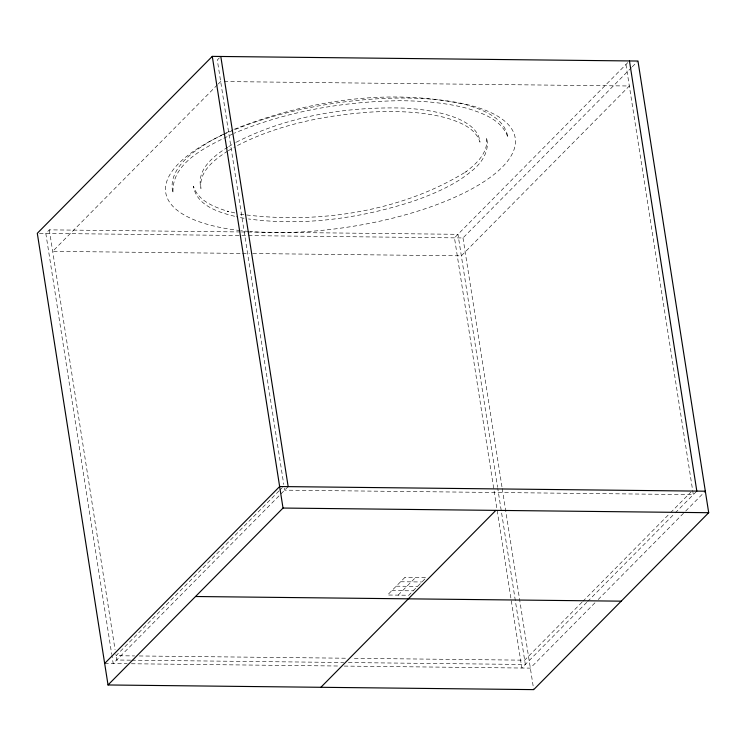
<?xml version="1.0" encoding="UTF-8"?>
<svg xmlns="http://www.w3.org/2000/svg" width="746" height="746" viewBox="0 0 746 746"><rect width="100%" height="100%" fill="white"/><g stroke="black" fill="none" stroke-linecap="round" stroke-linejoin="round"><path stroke-width="0.56" stroke-dasharray="3.73 2.8" d="M240.249 231.941L49.311 229.852L45.814 233.386L111.732 654.354M219.399 57.88L217.3 60.006L283.76 484.424M217.394 84.83L52.677 251.355L241.294 253.416M218.214 84L220.667 81.519L222.998 81.538M627.824 62.589L454.473 237.853L493.917 489.749M248.399 235.605L462.986 237.946L631.424 67.644M632.244 66.823L637.97 61.032M279.069 490.84L116.003 655.715L134.634 655.92M279.89 490.01L282.352 487.53M288.161 486.634L113.178 663.548L111.919 655.501M398.14 595.14L415.643 577.441M582.02 602.19L524.652 660.182L352.345 658.298M582.84 601.36L669.703 513.537M670.523 512.707L691.01 491.996M586.785 602.348L521.827 668.024L494.094 490.896M587.606 601.518L674.738 513.425M675.289 512.866L696.82 491.101M594.944 602.805L530.341 668.118L343.701 666.075M598.217 599.495L684.893 511.868M685.705 511.038L705.334 491.194M227.791 147.158C213.636 155.933 196.133 169.734 200.954 188.477C198.641 171.468 214.671 159.495 227.334 151.326M228.696 146.57L235.307 142.719M228.248 150.729L234.925 146.841M223.558 134.028L209.523 141.526L197.541 149.331C183.74 159.159 168.018 174.461 173.053 193.111C170.955 161.35 209.775 145.405 233.256 133.655M236.286 142.206C287.807 115.966 346.881 106.417 404.323 108.105C422.105 109.205 440.047 111.62 456.729 118.157C467.099 122.512 478.895 129.804 479.995 142.141C475.454 127.836 459.695 122.111 446.677 118.008C422.628 111.63 397.515 110.884 372.795 111.947C325.722 115.071 278.016 124.33 235.913 146.319M225.674 133.086L233.078 129.795M234.141 129.319C306.895 100.449 389.039 87.524 466.175 104.72C482.867 109.886 504.939 117.681 507.905 137.506C502.45 120.339 483.539 113.476 467.919 108.552C445.614 102.575 422.45 100.85 399.436 100.719C343.095 101.549 286.343 111.331 234.253 133.208M224.164 81.556L629.326 85.986L461.336 255.831L250.609 253.519M241.415 231.95L457.969 234.319L497.591 487.362M39.426 233.321L247.234 235.587M242.459 253.435L249.444 253.509M400.621 581.749L421.91 581.983M396.247 586.179L417.536 586.403M391.874 590.599L413.153 590.832M139.288 655.967L347.692 658.242M130.643 660.163L116.674 660.014L115.779 654.261M131.809 660.182L343.71 662.495M348.363 662.551L525.333 664.481L497.778 488.509M104.664 663.464L127.146 663.707M131.408 663.753L339.598 666.029M240.231 214.167C316.183 224.509 400.807 212.256 466.53 171.412L465.467 172.177C476.19 163.999 488.91 152.473 486.439 137.544C489.852 149.368 483.194 160.828 474.596 168.568C457.177 184.057 435.347 193.335 413.638 201.112C360.728 218.242 303.902 226.439 248.511 218.96M244.073 218.298L236.482 216.722M234.813 212.908L227.232 211.146L228.425 211.538C214.764 207.229 198.212 201.224 193.438 186.192C196.459 205.654 218.876 212.461 235.41 216.471M625.959 64.473L693.323 494.645L284.664 490.169L283.946 485.571M462.986 237.946L502.067 487.539M502.245 488.686L533.716 689.621M49.311 229.852L115.052 649.663M223.38 134.597A176.839 62.216 -8.9 0 1 458.408 102.724A176.839 62.216 -8.9 0 1 480.676 183.758A176.839 62.216 -8.9 0 1 250.003 231.512M248.894 231.419A176.839 62.216 -8.9 0 1 241.303 230.682M240.249 230.57A176.839 62.216 -8.9 0 1 222.364 135.073M404.994 577.329L387.5 595.019L408.78 595.252L426.283 577.563L404.994 577.329"/><path stroke-width="1.12" d="M212.284 56.379L37.3 233.293L108.03 684.968L533.716 689.621L708.7 512.707L637.97 61.032L212.284 56.379L283.014 508.054L108.03 684.968M104.664 663.464L279.647 486.541L705.334 491.194M320.873 687.299L495.857 510.376M283.014 508.054L708.7 512.707M195.527 596.511L621.204 601.164M629.456 60.939L696.82 491.101M220.797 56.472L288.161 486.634"/></g></svg>
